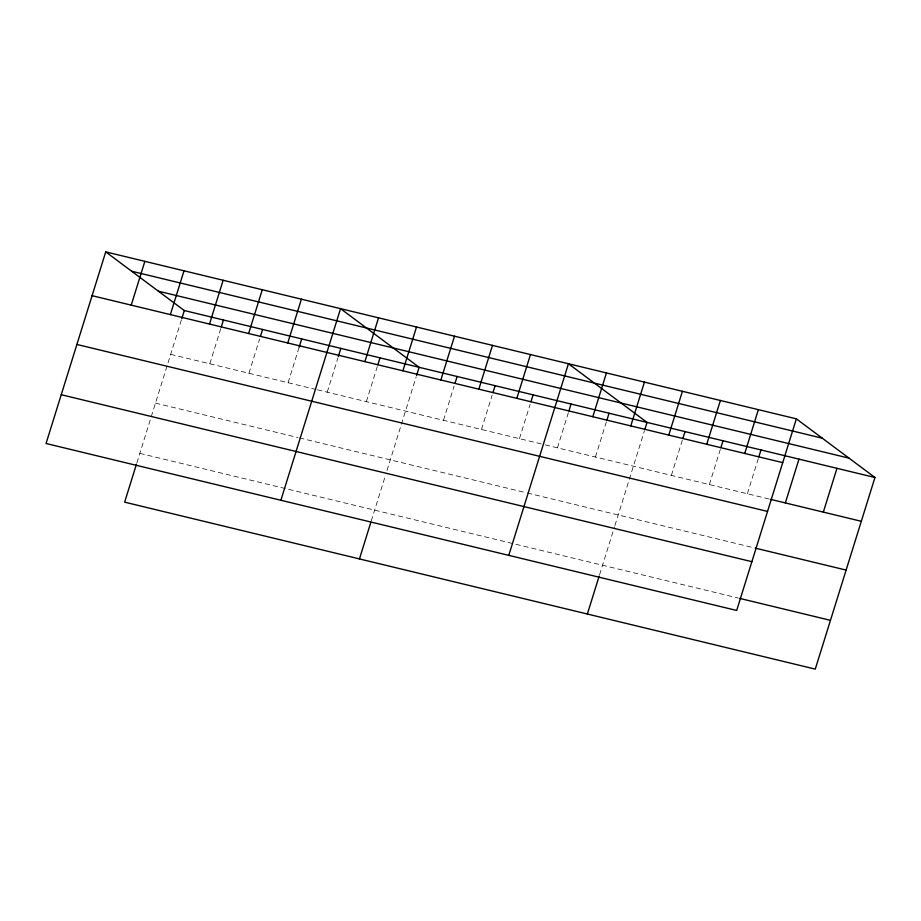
<?xml version="1.0" encoding="UTF-8"?>
<svg xmlns="http://www.w3.org/2000/svg" width="921" height="921" viewBox="0 0 921 921"><rect width="100%" height="100%" fill="white"/><g stroke="black" fill="none" stroke-linecap="round" stroke-linejoin="round"><path stroke-width="0.69" stroke-dasharray="4.61 3.45" d="M136.872 462.86L181.333 320.117M209.815 363.795L220.89 328.21M248.946 373.258L259.607 339.043M288.089 382.722L299.164 347.136M327.22 392.185L337.88 357.97M366.351 401.637L377.437 366.063M371.267 520.987L385.358 475.754M387.004 470.47L416.154 376.885M443.473 420.287L454.134 386.072M481.464 429.474L492.113 395.259M519.444 438.649L530.105 404.434M557.435 447.836L568.51 412.251M595.415 457.023L606.502 421.438M599.594 574.727L614.503 526.881M614.906 525.557L644.481 430.614M671.386 475.386L682.473 439.801M709.366 484.561L720.452 448.988M747.357 493.748L758.443 458.163M170.673 354.332L316.041 389.479M317.434 389.813L543.862 444.555M545.22 444.878L769.058 498.998M155.488 403.122L298.047 437.579M299.452 437.924L525.96 492.677M527.319 493.011L753.862 547.776M139.831 453.374L738.216 598.04"/><path stroke-width="1.38" d="M105.731 251.882L46.05 443.496L736.685 610.462L796.366 418.848L105.731 251.882L184.315 310.538L874.95 477.504L815.269 669.118L124.634 502.152L136.458 464.219M131.231 305.139L144.862 261.345M170.362 314.602L184.004 270.809M181.759 318.747L184.315 310.538M209.493 324.065L223.135 280.26M221.316 326.84L223.458 320.001M248.635 333.517L262.278 289.724M260.459 336.303L262.589 329.465M287.766 342.98L301.409 299.187M299.164 347.136L301.72 338.928M280.87 500.264L340.551 308.65L419.136 367.306L416.58 375.515M338.306 356.6L340.862 348.38M364.889 361.631L378.531 317.837M377.863 364.693L379.993 357.843M402.88 370.806L416.511 327.013M359.455 558.92L370.841 522.334M440.86 379.993L454.502 336.2M454.986 383.332L457.115 376.493M478.851 389.18L492.482 345.387M492.965 392.519L495.107 385.669M516.831 398.356L530.473 354.562M530.957 401.694L533.086 394.856M508.772 555.363L568.453 363.749L647.037 422.405L644.907 429.244M568.936 410.881L571.066 404.043M592.802 416.729L606.444 372.924M606.927 420.068L609.057 413.218M630.781 425.905L644.424 382.111M587.356 614.019L599.18 576.086M668.773 435.092L682.415 391.298M682.898 438.431L685.028 431.592M706.752 444.279L720.395 400.474M720.878 447.618L723.008 440.768M744.744 453.454L758.374 409.661M758.869 456.793L760.999 449.955M785.337 502.935L798.979 459.142M823.328 512.111L836.97 468.317M131.668 271.235L822.303 438.2M158.389 291.186L849.012 458.151M92.088 295.676L782.723 462.641M770.417 499.32L861.308 521.298M76.892 344.454L767.527 511.42M755.22 548.11L846.111 570.076M61.247 394.718L751.881 561.683M739.575 598.362L830.466 620.34M796.366 418.848L874.95 477.504"/></g></svg>
